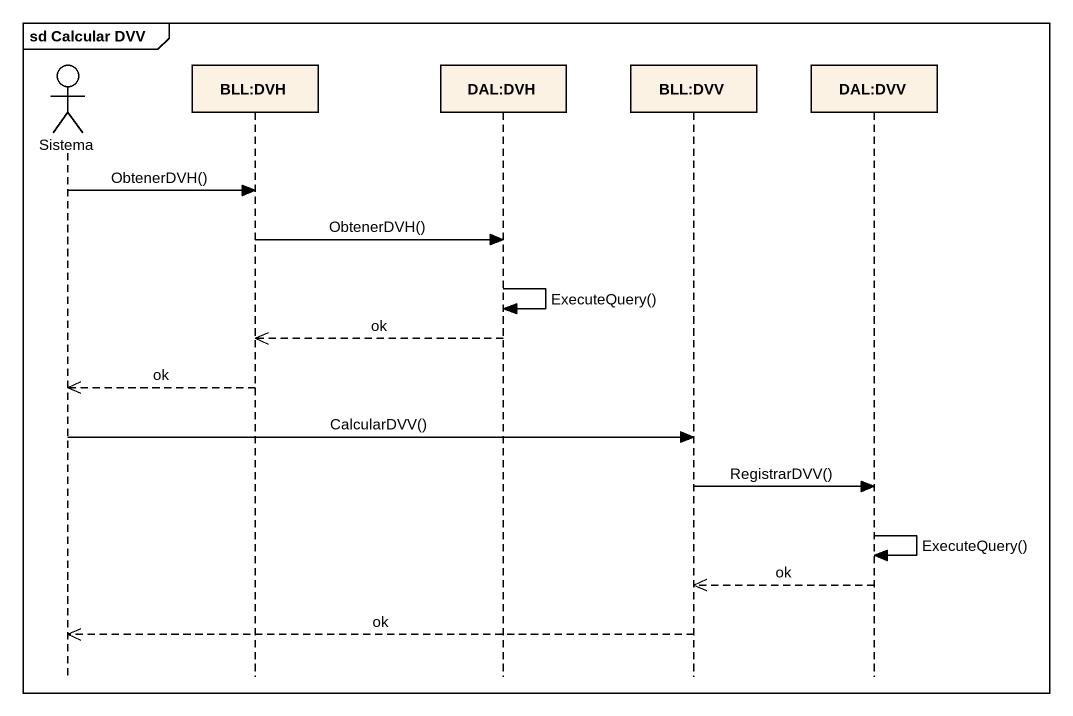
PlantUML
@startuml
mainframe sd Calcular DVV
hide footbox
actor Sistema
participant "BLL:DVH" as BLL_DVH
participant "DAL:DVH" as DAL_DVH
participant "BLL:DVV" as BLL_DVV
participant "DAL:DVV" as DAL_DVV

Sistema -> BLL_DVH : ObtenerDVH()
BLL_DVH -> DAL_DVH : ObtenerDVH()
DAL_DVH -> DAL_DVH : ExecuteQuery()
DAL_DVH -->> BLL_DVH : ok
BLL_DVH -->> Sistema : ok
Sistema -> BLL_DVV : CalcularDVV()
BLL_DVV -> DAL_DVV : RegistrarDVV()
DAL_DVV -> DAL_DVV : ExecuteQuery()
DAL_DVV -->> BLL_DVV : ok
BLL_DVV -->> Sistema : ok
@enduml
